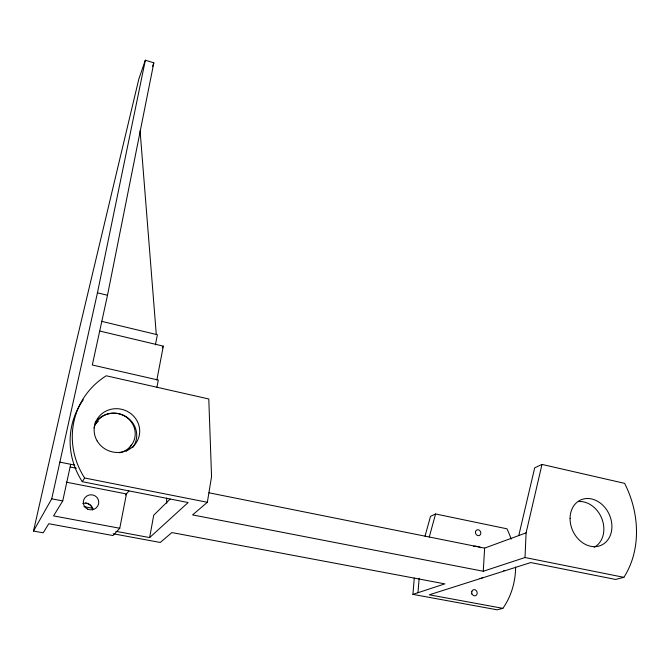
<?xml version="1.0" encoding="UTF-8"?>
<svg xmlns="http://www.w3.org/2000/svg" width="670" height="670" viewBox="0 0 670 670"><rect width="100%" height="100%" fill="white"/><g stroke="black" fill="none" stroke-linecap="round" stroke-linejoin="round"><path stroke-width="1" d="M115.843 531.31L149.636 537.583L188.144 502.542L82.284 481.688L84.646 477.995A77.829 74.462 26.2 0 1 106.245 375.778L208.789 398.985L211.553 476.588L207.348 502.291L192.566 514.912L483.263 571.25L525.012 557.524L526.092 532.868L541.988 464.419L624.607 483.355A90.969 74.311 65.1 0 1 623.879 577.331L615.588 579.45L530.749 562.557L429.286 594.801L502.877 608.335A75.576 65.367 68.8 0 0 515.624 567.063M483.263 571.25L484.628 548.119L526.092 532.868M417.971 592.724L419.16 578.227M502.877 608.335L497.123 609.809L412.904 594.382L414.286 577.967M149.636 537.583L153.723 515.213L170.13 499.066M156.847 379.999L163.321 346.147L99.922 331.081M156.939 387.21L158.304 380.058L92.309 364.991L107.485 295.277L153.832 62.846L145.34 60.191L138.832 79.035L75.249 346.356L33.5 531.059L43.207 532.826L48.776 523.722L113.004 535.556L119.771 528.253L126.437 493.949L66.288 482.166M155.415 344.841L157.383 334.74L101.664 321.34M33.5 531.059L51.724 498.815L97.451 292.798L145.34 60.191M119.771 528.253L53.558 515.9L62.729 500.917L70.693 464.293M518.773 535.556L534.702 467.811L541.988 464.419M429.269 536.988L435.584 513.974L506.939 528.806A75.576 65.367 68.8 0 1 511.16 539.157M425.04 536.176L430.517 516.336L435.584 513.974M152.484 66.59L153.832 62.846M162.224 347.897L163.321 346.147M125.575 494.988L128.925 490.968M412.904 594.382L444.872 583.871L171.88 532.566L160.272 542.466L113.138 533.764M51.724 498.815L62.729 500.917M84.026 506.637L93.189 508.379M84.646 477.995L207.348 502.291M59.865 462.124L74.747 465.114M208.998 492.793L484.628 548.119M525.012 557.524L623.879 577.331M70.291 467.032L76.413 468.263M97.451 292.798L107.485 295.277M140.08 130.784L156.269 334.246M166.612 498.036L166.73 503.229M82.284 481.688A76.866 73.683 25.4 0 1 83.248 399.831M471.387 593.277A3.124 2.672 71.6 0 1 471.613 594.064M578.453 501.537A24.581 19.849 65.5 0 1 602.28 519.819A24.581 19.849 65.5 0 1 594.139 547.281M473.556 546.268A16.549 14.12 68.9 0 1 480.976 547.759M482.702 577.707A16.549 14.12 68.9 0 1 480.038 578.52M504.359 570.488A3.09 2.596 69 0 1 503.698 570.664M94.931 423.122A22.604 21.566 16.2 0 1 126.513 416.966A22.604 21.566 16.2 0 1 132.652 447.661M94.035 427.912A20.979 20 16.3 0 1 115.952 413.273A20.979 20 16.3 0 1 135.147 432.008A20.979 20 16.3 0 1 119.553 452.811M131.27 445.031A20.812 19.857 15.7 0 1 126.429 451.136M95.676 424.026A20.812 19.857 15.7 0 1 98.289 421.204M82.795 503.522A7.504 7.303 -9.5 0 1 92.644 509.912M85.735 502.91A9.933 9.665 -10.6 0 1 92.008 506.981M570.069 518.32A24.865 19.991 65.3 0 0 601.216 545.246A24.865 19.991 65.3 0 0 601.677 504.183A24.865 19.991 65.3 0 0 570.069 518.32M97.175 440.994A22.889 21.8 17.2 0 0 136.663 442.049A22.889 21.8 17.2 0 0 116.932 408.692A22.889 21.8 17.2 0 0 97.175 440.994M471.856 591.443A3.157 2.688 71.3 0 0 474.98 595.831A3.157 2.688 71.3 0 0 476.512 590.923A3.157 2.688 71.3 0 0 471.856 591.443M475.474 532.156A3.057 2.605 66.5 0 0 479.335 535.514A3.057 2.605 66.5 0 0 479.636 530.431A3.057 2.605 66.5 0 0 475.474 532.156M87.619 509.083A7.73 7.521 -4.9 0 0 98.75 501.796A7.73 7.521 -4.9 0 0 86.748 496.076A7.73 7.521 -4.9 0 0 87.619 509.083"/></g></svg>
